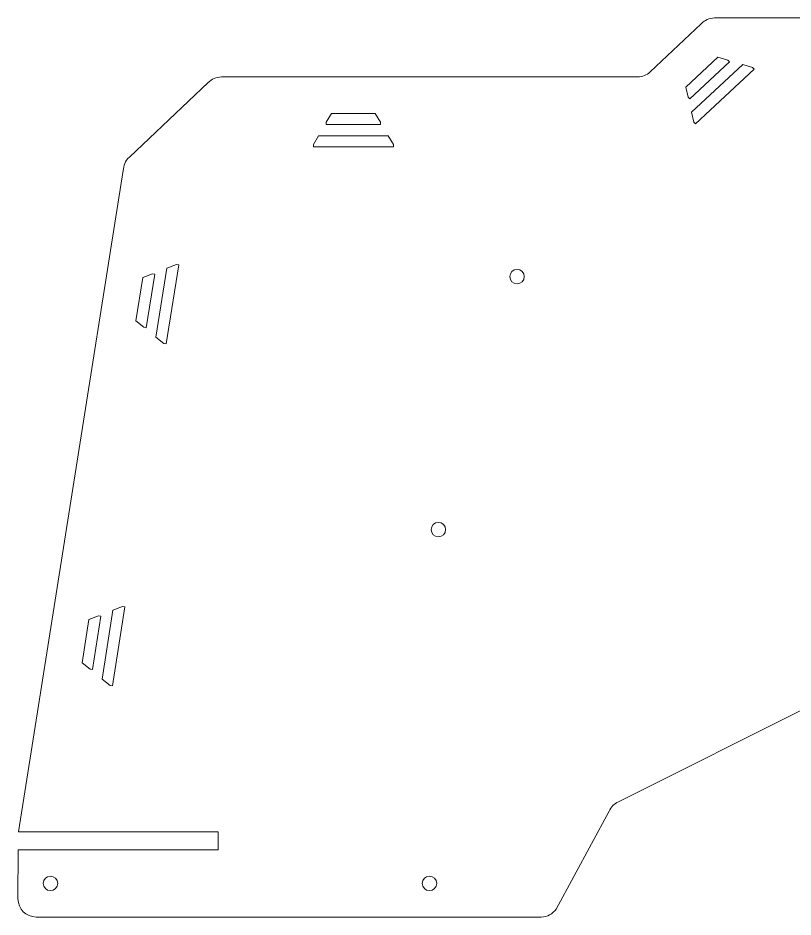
# Model space of a CAD drawing. Header units: inches. Extents: x -110 to 115, y -49 to 49.
# Drawn here: x -108.85 to -65.95, y -5.19 to 44.56 of the extents above; entities that cross this region are included whole.
import ezdxf

# ---------------------------------------------------------------- set-up
doc = ezdxf.new("R2010")
doc.units = ezdxf.units.IN
doc.header["$MEASUREMENT"] = 0
doc.layers.add('Livello 1', color=7, linetype='Continuous')

# ---------------------------------------------------------------- blocks, each defined once
blk = doc.blocks.new('block 29')
at = {"layer": 'Livello 1', "color": 250, "lineweight": 9}
blk.add_open_spline([(-47.631, 34.93), (-47.597, 35.029), (-47.579, 35.101), (-47.579, 35.212), (-47.579, 35.212), (-47.579, 35.212), (-47.579, 35.212), (-47.579, 35.212), (-47.579, 35.212), (-47.579, 35.212), (-47.579, 35.212), (-47.579, 35.212), (-47.579, 35.212), (-47.579, 35.508), (-47.705, 35.792), (-47.877, 36.027), (-47.877, 36.027), (-47.877, 36.027), (-47.877, 36.027), (-47.877, 36.027), (-47.877, 36.027), (-47.877, 36.027), (-47.877, 36.027), (-47.877, 36.027), (-47.877, 36.027), (-47.877, 36.027), (-53.209, 44.124), (-53.209, 44.124), (-53.209, 44.124), (-53.209, 44.124), (-53.209, 44.124), (-53.209, 44.124), (-53.209, 44.124), (-53.209, 44.124), (-53.209, 44.124), (-53.209, 44.124), (-53.209, 44.124), (-53.389, 44.388), (-53.692, 44.562), (-54.036, 44.562), (-54.036, 44.562), (-54.036, 44.562), (-54.036, 44.562), (-54.036, 44.562), (-54.036, 44.562), (-54.036, 44.562), (-54.036, 44.562), (-54.036, 44.562), (-54.036, 44.562), (-54.036, 44.562), (-70.295, 44.562), (-70.295, 44.562), (-70.295, 44.562), (-70.295, 44.562), (-70.295, 44.562), (-70.295, 44.562), (-70.295, 44.562), (-70.295, 44.562), (-70.295, 44.562), (-70.295, 44.562), (-70.295, 44.562), (-70.582, 44.562), (-70.842, 44.44), (-71.024, 44.246), (-71.024, 44.246), (-71.024, 44.246), (-71.024, 44.246), (-71.024, 44.246), (-71.024, 44.246), (-71.024, 44.246), (-71.024, 44.246), (-71.024, 44.246), (-71.024, 44.246), (-71.024, 44.246), (-73.863, 41.574), (-73.863, 41.574), (-73.863, 41.574), (-73.863, 41.574), (-73.863, 41.574), (-73.863, 41.574), (-73.863, 41.574), (-73.863, 41.574), (-73.863, 41.574), (-73.863, 41.574), (-73.863, 41.574), (-74.043, 41.404), (-74.285, 41.299), (-74.552, 41.299), (-74.552, 41.299), (-74.552, 41.299), (-74.552, 41.299), (-74.552, 41.299), (-74.552, 41.299), (-74.552, 41.299), (-74.552, 41.299), (-74.552, 41.299), (-74.552, 41.299), (-74.552, 41.299), (-97.587, 41.299), (-97.587, 41.299), (-97.587, 41.299), (-97.587, 41.299), (-97.587, 41.299), (-97.587, 41.299), (-97.587, 41.299), (-97.587, 41.299), (-97.587, 41.299), (-97.587, 41.299), (-97.587, 41.299), (-97.874, 41.299), (-98.134, 41.178), (-98.316, 40.983), (-98.316, 40.983), (-98.316, 40.983), (-98.316, 40.983), (-98.316, 40.983), (-98.316, 40.983), (-98.316, 40.983), (-98.316, 40.983), (-98.316, 40.983), (-98.316, 40.983), (-98.316, 40.983), (-102.686, 36.865), (-102.686, 36.865), (-102.686, 36.865), (-102.686, 36.865), (-102.686, 36.865), (-102.686, 36.865), (-102.686, 36.865), (-102.686, 36.865), (-102.686, 36.865), (-102.686, 36.865), (-102.686, 36.865), (-102.686, 36.865), (-102.686, 36.865), (-102.686, 36.865), (-102.686, 36.865), (-102.686, 36.865), (-102.686, 36.865), (-102.686, 36.865), (-102.686, 36.865), (-102.686, 36.865), (-102.686, 36.865), (-102.686, 36.865), (-102.686, 36.865), (-102.932, 36.649), (-102.997, 36.367), (-103.031, 36.129), (-103.031, 36.129), (-103.031, 36.129), (-103.031, 36.129), (-103.031, 36.129), (-103.031, 36.129), (-103.031, 36.129), (-103.031, 36.129), (-103.031, 36.129), (-103.031, 36.129), (-103.031, 36.129), (-108.823, -0.476), (-108.823, -0.476), (-108.823, -0.476), (-108.823, -0.476), (-108.823, -0.476), (-108.823, -0.476), (-108.823, -0.476), (-108.823, -0.476), (-108.823, -0.476), (-108.823, -0.476), (-108.823, -0.476), (-108.823, -0.476), (-97.777, -0.476), (-97.777, -0.476), (-97.777, -0.476), (-97.777, -0.476), (-97.777, -0.476), (-97.777, -0.476), (-97.777, -0.476), (-97.777, -0.476), (-97.777, -0.476), (-97.777, -0.476), (-97.777, -0.476), (-97.777, -0.476), (-97.777, -1.476), (-97.777, -1.476), (-97.777, -1.476), (-97.777, -1.476), (-97.777, -1.476), (-97.777, -1.476), (-97.777, -1.476), (-97.777, -1.476), (-97.777, -1.476), (-97.777, -1.476), (-97.777, -1.476), (-97.777, -1.476), (-108.844, -1.476), (-108.844, -1.476), (-108.844, -1.476), (-108.844, -1.476), (-108.844, -1.476), (-108.844, -1.476), (-108.844, -1.476), (-108.844, -1.476), (-108.844, -1.476), (-108.844, -1.476), (-108.844, -1.476), (-108.844, -1.476), (-108.851, -4.19), (-108.851, -4.19), (-108.851, -4.19), (-108.851, -4.19), (-108.851, -4.19), (-108.851, -4.19), (-108.851, -4.19), (-108.851, -4.19), (-108.851, -4.19), (-108.851, -4.19), (-108.851, -4.19), (-108.851, -4.742), (-108.404, -5.19), (-107.852, -5.19), (-107.852, -5.19), (-107.852, -5.19), (-107.852, -5.19), (-107.852, -5.19), (-107.852, -5.19), (-107.852, -5.19), (-107.852, -5.19), (-107.852, -5.19), (-107.852, -5.19), (-107.852, -5.19), (-79.896, -5.19), (-79.896, -5.19), (-79.896, -5.19), (-79.896, -5.19), (-79.896, -5.19), (-79.896, -5.19), (-79.896, -5.19), (-79.896, -5.19), (-79.896, -5.19), (-79.896, -5.19), (-79.896, -5.19), (-79.55, -5.19), (-79.245, -5.014), (-79.066, -4.747), (-79.066, -4.747), (-79.066, -4.747), (-79.066, -4.747), (-79.066, -4.747), (-79.066, -4.747), (-79.066, -4.747), (-79.066, -4.747), (-79.066, -4.747), (-79.066, -4.747), (-79.066, -4.747), (-76.127, 0.665), (-76.127, 0.665), (-76.127, 0.665), (-76.127, 0.665), (-76.127, 0.665), (-76.127, 0.665), (-76.127, 0.665), (-76.127, 0.665), (-76.127, 0.665), (-76.127, 0.665), (-76.127, 0.665), (-76.016, 0.893), (-75.84, 1.09), (-75.606, 1.193), (-75.606, 1.193), (-75.606, 1.193), (-75.606, 1.193), (-75.606, 1.193), (-75.606, 1.193), (-75.606, 1.193), (-75.606, 1.193), (-75.606, 1.193), (-75.606, 1.193), (-75.606, 1.193), (-64.85, 6.564), (-64.85, 6.564), (-64.85, 6.564), (-64.85, 6.564), (-64.85, 6.564), (-64.85, 6.564), (-64.85, 6.564), (-64.85, 6.564), (-64.85, 6.564), (-64.85, 6.564), (-64.85, 6.564), (-64.76, 6.598), (-64.667, 6.604), (-64.57, 6.604), (-64.57, 6.604), (-64.57, 6.604), (-64.57, 6.604), (-64.57, 6.604), (-64.57, 6.604), (-64.57, 6.604), (-64.57, 6.604), (-64.57, 6.604), (-64.57, 6.604), (-64.487, 6.604), (-64.406, 6.594), (-64.328, 6.575), (-64.328, 6.575), (-64.328, 6.575), (-64.328, 6.575), (-64.328, 6.575), (-64.328, 6.575), (-64.328, 6.575), (-64.328, 6.575), (-64.328, 6.575), (-64.328, 6.575), (-64.328, 6.575), (-61.484, 5.65), (-61.484, 5.65), (-61.484, 5.65), (-61.484, 5.65), (-61.484, 5.65), (-61.484, 5.65), (-61.484, 5.65), (-61.484, 5.65), (-61.484, 5.65), (-61.484, 5.65), (-61.484, 5.65), (-61.484, 5.65), (-61.481, 5.649), (-61.481, 5.649), (-61.481, 5.649), (-61.481, 5.649), (-61.481, 5.649), (-61.481, 5.649), (-61.481, 5.649), (-61.481, 5.649), (-61.481, 5.649), (-61.481, 5.649), (-61.481, 5.649), (-61.387, 5.62), (-61.287, 5.604), (-61.184, 5.604), (-61.184, 5.604), (-61.184, 5.604), (-61.184, 5.604), (-61.184, 5.604), (-61.184, 5.604), (-61.184, 5.604), (-61.184, 5.604), (-61.184, 5.604), (-61.184, 5.604), (-61.114, 5.604), (-61.046, 5.611), (-60.98, 5.625), (-60.98, 5.625), (-60.98, 5.625), (-60.98, 5.625), (-60.98, 5.625), (-60.98, 5.625), (-60.98, 5.625), (-60.98, 5.625), (-60.98, 5.625), (-60.98, 5.625), (-60.98, 5.625), (-54.247, 8.52), (-54.247, 8.52), (-54.247, 8.52), (-54.247, 8.52), (-54.247, 8.52), (-54.247, 8.52), (-54.247, 8.52), (-54.247, 8.52), (-54.247, 8.52), (-54.247, 8.52), (-54.247, 8.52), (-54.247, 8.52), (-54.247, 8.52), (-54.247, 8.52), (-54.247, 8.52), (-54.247, 8.52), (-54.247, 8.52), (-54.247, 8.52), (-54.247, 8.52), (-54.247, 8.52), (-54.247, 8.52), (-54.247, 8.52), (-54.247, 8.52), (-53.883, 8.69), (-53.599, 8.86), (-53.475, 9.189), (-53.475, 9.189), (-53.475, 9.189), (-53.475, 9.189), (-53.475, 9.189), (-53.475, 9.189), (-53.475, 9.189), (-53.475, 9.189), (-53.475, 9.189), (-53.475, 9.189), (-53.475, 9.189), (-50.902, 17.312), (-50.902, 17.312), (-50.902, 17.312), (-50.902, 17.312), (-50.902, 17.312), (-50.902, 17.312), (-50.902, 17.312), (-50.902, 17.312), (-50.902, 17.312), (-50.902, 17.312), (-50.902, 17.312), (-50.902, 17.312), (-50.902, 17.312), (-50.902, 17.312), (-50.902, 17.312), (-50.902, 17.312), (-50.902, 17.312), (-50.902, 17.312), (-50.902, 17.312), (-50.902, 17.312), (-50.902, 17.312), (-50.902, 17.312), (-50.902, 17.312), (-50.882, 17.39), (-50.869, 17.472), (-50.871, 17.557), (-50.871, 17.557), (-50.871, 17.557), (-50.871, 17.557), (-50.871, 17.557), (-50.871, 17.557), (-50.871, 17.557), (-50.871, 17.557), (-50.871, 17.557), (-50.871, 17.557), (-50.879, 17.806), (-50.909, 17.964), (-51.048, 18.153), (-51.048, 18.153), (-51.048, 18.153), (-51.048, 18.153), (-51.048, 18.153), (-51.048, 18.153), (-51.048, 18.153), (-51.048, 18.153), (-51.048, 18.153), (-51.048, 18.153), (-51.048, 18.153), (-52.483, 20.394), (-52.483, 20.394), (-52.483, 20.394), (-52.483, 20.394), (-52.483, 20.394), (-52.483, 20.394), (-52.483, 20.394), (-52.483, 20.394), (-52.483, 20.394), (-52.483, 20.394), (-52.483, 20.394), (-52.57, 20.542), (-52.607, 20.706), (-52.607, 20.89), (-52.607, 20.89), (-52.607, 20.89), (-52.607, 20.89), (-52.607, 20.89), (-52.607, 20.89), (-52.607, 20.89), (-52.607, 20.89), (-52.607, 20.89), (-52.607, 20.89), (-52.607, 21.028), (-52.579, 21.16), (-52.528, 21.279), (-52.528, 21.279), (-52.528, 21.279), (-52.528, 21.279), (-52.528, 21.279), (-52.528, 21.279), (-52.528, 21.279), (-52.528, 21.279), (-52.528, 21.279), (-52.528, 21.279), (-52.528, 21.279), (-47.631, 34.93), (-47.631, 34.93)], degree=3, knots=[0, 0, 0, 0, 1, 1, 1, 2, 2, 2, 3, 3, 3, 4, 4, 4, 5, 5, 5, 6, 6, 6, 7, 7, 7, 8, 8, 8, 9, 9, 9, 10, 10, 10, 11, 11, 11, 12, 12, 12, 13, 13, 13, 14, 14, 14, 15, 15, 15, 16, 16, 16, 17, 17, 17, 18, 18, 18, 19, 19, 19, 20, 20, 20, 21, 21, 21, 22, 22, 22, 23, 23, 23, 24, 24, 24, 25, 25, 25, 26, 26, 26, 27, 27, 27, 28, 28, 28, 29, 29, 29, 30, 30, 30, 31, 31, 31, 32, 32, 32, 33, 33, 33, 34, 34, 34, 35, 35, 35, 36, 36, 36, 37, 37, 37, 38, 38, 38, 39, 39, 39, 40, 40, 40, 41, 41, 41, 42, 42, 42, 43, 43, 43, 44, 44, 44, 45, 45, 45, 46, 46, 46, 47, 47, 47, 48, 48, 48, 49, 49, 49, 50, 50, 50, 51, 51, 51, 52, 52, 52, 53, 53, 53, 54, 54, 54, 55, 55, 55, 56, 56, 56, 57, 57, 57, 58, 58, 58, 59, 59, 59, 60, 60, 60, 61, 61, 61, 62, 62, 62, 63, 63, 63, 64, 64, 64, 65, 65, 65, 66, 66, 66, 67, 67, 67, 68, 68, 68, 69, 69, 69, 70, 70, 70, 71, 71, 71, 72, 72, 72, 73, 73, 73, 74, 74, 74, 75, 75, 75, 76, 76, 76, 77, 77, 77, 78, 78, 78, 79, 79, 79, 80, 80, 80, 81, 81, 81, 82, 82, 82, 83, 83, 83, 84, 84, 84, 85, 85, 85, 86, 86, 86, 87, 87, 87, 88, 88, 88, 89, 89, 89, 90, 90, 90, 91, 91, 91, 92, 92, 92, 93, 93, 93, 94, 94, 94, 95, 95, 95, 96, 96, 96, 97, 97, 97, 98, 98, 98, 99, 99, 99, 100, 100, 100, 101, 101, 101, 102, 102, 102, 103, 103, 103, 104, 104, 104, 105, 105, 105, 106, 106, 106, 107, 107, 107, 108, 108, 108, 109, 109, 109, 110, 110, 110, 111, 111, 111, 112, 112, 112, 113, 113, 113, 114, 114, 114, 115, 115, 115, 116, 116, 116, 117, 117, 117, 118, 118, 118, 119, 119, 119, 120, 120, 120, 121, 121, 121, 122, 122, 122, 123, 123, 123, 124, 124, 124, 125, 125, 125, 126, 126, 126, 127, 127, 127, 128, 128, 128, 129, 129, 129, 130, 130, 130, 131, 131, 131, 132, 132, 132, 133, 133, 133, 134, 134, 134, 135, 135, 135, 136, 136, 136, 137, 137, 137, 138, 138, 138, 139, 139, 139, 140, 140, 140, 141, 141, 141, 142, 142, 142, 143, 143, 143, 144, 144, 144, 145, 145, 145, 146, 146, 146, 147, 147, 147, 148, 148, 148, 149, 149, 149, 150, 150, 150, 151, 151, 151, 152, 152, 152, 153, 153, 153, 154, 154, 154, 155, 155, 155, 156, 156, 156, 157, 157, 157, 158, 158, 158, 159, 159, 159, 160, 160, 160, 161, 161, 161, 161], dxfattribs=at)
blk = doc.blocks.new('block 28')
at = {"layer": 'Livello 1'}
blk.add_blockref('block 29', (0, 0), dxfattribs=at)
blk = doc.blocks.new('block 33')
at = {"layer": 'Livello 1', "color": 250, "lineweight": 9}
blk.add_lwpolyline([(-104.732, 8.499), (-104.859, 8.519), (-105.302, 8.871), (-104.925, 11.269), (-104.394, 11.478), (-104.266, 11.458), (-104.732, 8.499)], dxfattribs=at)
blk = doc.blocks.new('block 32')
at = {"layer": 'Livello 1'}
blk.add_blockref('block 33', (0, 0), dxfattribs=at)
blk = doc.blocks.new('block 35')
at = {"layer": 'Livello 1', "color": 250, "lineweight": 9}
blk.add_lwpolyline([(-103.624, 7.599), (-103.752, 7.619), (-104.194, 7.971), (-103.593, 11.794), (-103.062, 12.003), (-102.935, 11.983), (-103.624, 7.599)], dxfattribs=at)
blk = doc.blocks.new('block 34')
at = {"layer": 'Livello 1'}
blk.add_blockref('block 35', (0, 0), dxfattribs=at)
blk = doc.blocks.new('block 37')
at = {"layer": 'Livello 1', "color": 250, "lineweight": 9}
blk.add_lwpolyline([(-101.748, 27.424), (-101.876, 27.444), (-102.318, 27.796), (-101.941, 30.195), (-101.41, 30.404), (-101.283, 30.384), (-101.748, 27.424)], dxfattribs=at)
blk = doc.blocks.new('block 36')
at = {"layer": 'Livello 1'}
blk.add_blockref('block 37', (0, 0), dxfattribs=at)
blk = doc.blocks.new('block 39')
at = {"layer": 'Livello 1', "color": 250, "lineweight": 9}
blk.add_lwpolyline([(-100.64, 26.525), (-100.768, 26.545), (-101.211, 26.897), (-100.609, 30.72), (-100.079, 30.929), (-99.951, 30.909), (-100.64, 26.525)], dxfattribs=at)
blk = doc.blocks.new('block 38')
at = {"layer": 'Livello 1'}
blk.add_blockref('block 39', (0, 0), dxfattribs=at)
blk = doc.blocks.new('block 41')
at = {"layer": 'Livello 1', "color": 250, "lineweight": 9}
blk.add_open_spline([(-107.054, -3.727), (-107.274, -3.727), (-107.454, -3.548), (-107.454, -3.327), (-107.454, -3.327), (-107.454, -3.327), (-107.454, -3.327), (-107.454, -3.327), (-107.454, -3.327), (-107.454, -3.327), (-107.454, -3.327), (-107.454, -3.327), (-107.454, -3.327), (-107.454, -3.106), (-107.274, -2.927), (-107.054, -2.927), (-107.054, -2.927), (-107.054, -2.927), (-107.054, -2.927), (-107.054, -2.927), (-107.054, -2.927), (-107.054, -2.927), (-107.054, -2.927), (-107.054, -2.927), (-107.054, -2.927), (-106.833, -2.927), (-106.654, -3.106), (-106.654, -3.327), (-106.654, -3.327), (-106.654, -3.327), (-106.654, -3.327), (-106.654, -3.327), (-106.654, -3.327), (-106.654, -3.327), (-106.654, -3.327), (-106.654, -3.327), (-106.654, -3.327), (-106.654, -3.548), (-106.833, -3.727), (-107.054, -3.727)], degree=3, knots=[0, 0, 0, 0, 1, 1, 1, 2, 2, 2, 3, 3, 3, 4, 4, 4, 5, 5, 5, 6, 6, 6, 7, 7, 7, 8, 8, 8, 9, 9, 9, 10, 10, 10, 11, 11, 11, 12, 12, 12, 13, 13, 13, 13], dxfattribs=at)
blk = doc.blocks.new('block 40')
at = {"layer": 'Livello 1'}
blk.add_blockref('block 41', (0, 0), dxfattribs=at)
blk = doc.blocks.new('block 43')
at = {"layer": 'Livello 1', "color": 250, "lineweight": 9}
blk.add_lwpolyline([(-91.783, 38.791), (-91.504, 39.283), (-89.076, 39.283), (-88.787, 38.791), (-88.787, 38.662), (-91.783, 38.662), (-91.783, 38.791)], dxfattribs=at)
blk = doc.blocks.new('block 42')
at = {"layer": 'Livello 1'}
blk.add_blockref('block 43', (0, 0), dxfattribs=at)
blk = doc.blocks.new('block 45')
at = {"layer": 'Livello 1', "color": 250, "lineweight": 9}
blk.add_lwpolyline([(-92.499, 37.428), (-92.499, 37.557), (-92.22, 38.049), (-88.35, 38.049), (-88.061, 37.557), (-88.061, 37.428), (-92.499, 37.428)], dxfattribs=at)
blk = doc.blocks.new('block 44')
at = {"layer": 'Livello 1'}
blk.add_blockref('block 45', (0, 0), dxfattribs=at)
blk = doc.blocks.new('block 47')
at = {"layer": 'Livello 1', "color": 250, "lineweight": 9}
blk.add_open_spline([(-86.072, -3.727), (-86.293, -3.727), (-86.472, -3.548), (-86.472, -3.327), (-86.472, -3.327), (-86.472, -3.327), (-86.472, -3.327), (-86.472, -3.327), (-86.472, -3.327), (-86.472, -3.327), (-86.472, -3.327), (-86.472, -3.327), (-86.472, -3.327), (-86.472, -3.106), (-86.293, -2.927), (-86.072, -2.927), (-86.072, -2.927), (-86.072, -2.927), (-86.072, -2.927), (-86.072, -2.927), (-86.072, -2.927), (-86.072, -2.927), (-86.072, -2.927), (-86.072, -2.927), (-86.072, -2.927), (-85.851, -2.927), (-85.672, -3.106), (-85.672, -3.327), (-85.672, -3.327), (-85.672, -3.327), (-85.672, -3.327), (-85.672, -3.327), (-85.672, -3.327), (-85.672, -3.327), (-85.672, -3.327), (-85.672, -3.327), (-85.672, -3.327), (-85.672, -3.548), (-85.851, -3.727), (-86.072, -3.727)], degree=3, knots=[0, 0, 0, 0, 1, 1, 1, 2, 2, 2, 3, 3, 3, 4, 4, 4, 5, 5, 5, 6, 6, 6, 7, 7, 7, 8, 8, 8, 9, 9, 9, 10, 10, 10, 11, 11, 11, 12, 12, 12, 13, 13, 13, 13], dxfattribs=at)
blk = doc.blocks.new('block 46')
at = {"layer": 'Livello 1'}
blk.add_blockref('block 47', (0, 0), dxfattribs=at)
blk = doc.blocks.new('block 49')
at = {"layer": 'Livello 1', "color": 250, "lineweight": 9}
blk.add_open_spline([(-85.579, 15.848), (-85.8, 15.848), (-85.979, 16.027), (-85.979, 16.248), (-85.979, 16.248), (-85.979, 16.248), (-85.979, 16.248), (-85.979, 16.248), (-85.979, 16.248), (-85.979, 16.248), (-85.979, 16.248), (-85.979, 16.248), (-85.979, 16.248), (-85.979, 16.469), (-85.8, 16.648), (-85.579, 16.648), (-85.579, 16.648), (-85.579, 16.648), (-85.579, 16.648), (-85.579, 16.648), (-85.579, 16.648), (-85.579, 16.648), (-85.579, 16.648), (-85.579, 16.648), (-85.579, 16.648), (-85.358, 16.648), (-85.179, 16.469), (-85.179, 16.248), (-85.179, 16.248), (-85.179, 16.248), (-85.179, 16.248), (-85.179, 16.248), (-85.179, 16.248), (-85.179, 16.248), (-85.179, 16.248), (-85.179, 16.248), (-85.179, 16.248), (-85.179, 16.027), (-85.358, 15.848), (-85.579, 15.848)], degree=3, knots=[0, 0, 0, 0, 1, 1, 1, 2, 2, 2, 3, 3, 3, 4, 4, 4, 5, 5, 5, 6, 6, 6, 7, 7, 7, 8, 8, 8, 9, 9, 9, 10, 10, 10, 11, 11, 11, 12, 12, 12, 13, 13, 13, 13], dxfattribs=at)
blk = doc.blocks.new('block 48')
at = {"layer": 'Livello 1'}
blk.add_blockref('block 49', (0, 0), dxfattribs=at)
blk = doc.blocks.new('block 51')
at = {"layer": 'Livello 1', "color": 250, "lineweight": 9}
blk.add_open_spline([(-81.225, 29.851), (-81.446, 29.851), (-81.625, 30.03), (-81.625, 30.251), (-81.625, 30.251), (-81.625, 30.251), (-81.625, 30.251), (-81.625, 30.251), (-81.625, 30.251), (-81.625, 30.251), (-81.625, 30.251), (-81.625, 30.251), (-81.625, 30.251), (-81.625, 30.472), (-81.446, 30.651), (-81.225, 30.651), (-81.225, 30.651), (-81.225, 30.651), (-81.225, 30.651), (-81.225, 30.651), (-81.225, 30.651), (-81.225, 30.651), (-81.225, 30.651), (-81.225, 30.651), (-81.225, 30.651), (-81.004, 30.651), (-80.825, 30.472), (-80.825, 30.251), (-80.825, 30.251), (-80.825, 30.251), (-80.825, 30.251), (-80.825, 30.251), (-80.825, 30.251), (-80.825, 30.251), (-80.825, 30.251), (-80.825, 30.251), (-80.825, 30.251), (-80.825, 30.03), (-81.004, 29.851), (-81.225, 29.851)], degree=3, knots=[0, 0, 0, 0, 1, 1, 1, 2, 2, 2, 3, 3, 3, 4, 4, 4, 5, 5, 5, 6, 6, 6, 7, 7, 7, 8, 8, 8, 9, 9, 9, 10, 10, 10, 11, 11, 11, 12, 12, 12, 13, 13, 13, 13], dxfattribs=at)
blk = doc.blocks.new('block 50')
at = {"layer": 'Livello 1'}
blk.add_blockref('block 51', (0, 0), dxfattribs=at)
blk = doc.blocks.new('block 53')
at = {"layer": 'Livello 1', "color": 250, "lineweight": 9}
blk.add_lwpolyline([(-71.75, 40.187), (-71.881, 40.737), (-70.104, 42.393), (-69.558, 42.23), (-69.47, 42.135), (-71.662, 40.093), (-71.75, 40.187)], dxfattribs=at)
blk = doc.blocks.new('block 52')
at = {"layer": 'Livello 1'}
blk.add_blockref('block 53', (0, 0), dxfattribs=at)
blk = doc.blocks.new('block 55')
at = {"layer": 'Livello 1', "color": 250, "lineweight": 9}
blk.add_lwpolyline([(-71.345, 38.702), (-71.433, 38.796), (-71.564, 39.346), (-68.732, 41.984), (-68.186, 41.821), (-68.098, 41.727), (-71.345, 38.702)], dxfattribs=at)
blk = doc.blocks.new('block 54')
at = {"layer": 'Livello 1'}
blk.add_blockref('block 55', (0, 0), dxfattribs=at)
blk = doc.blocks.new('block 27')
at = {"layer": 'Livello 1'}
for name in ['block 28', 'block 52', 'block 54', 'block 42', 'block 44', 'block 38', 'block 36', 'block 50', 'block 48', 'block 34', 'block 32', 'block 40', 'block 46']:
    blk.add_blockref(name, (0, 0), dxfattribs=at)

msp = doc.modelspace()

# ---------------------------------------------------------------- block references
at = {"layer": 'Livello 1'}
msp.add_blockref('block 27', (0, 0), dxfattribs=at)

doc.saveas('drawing.dxf')
